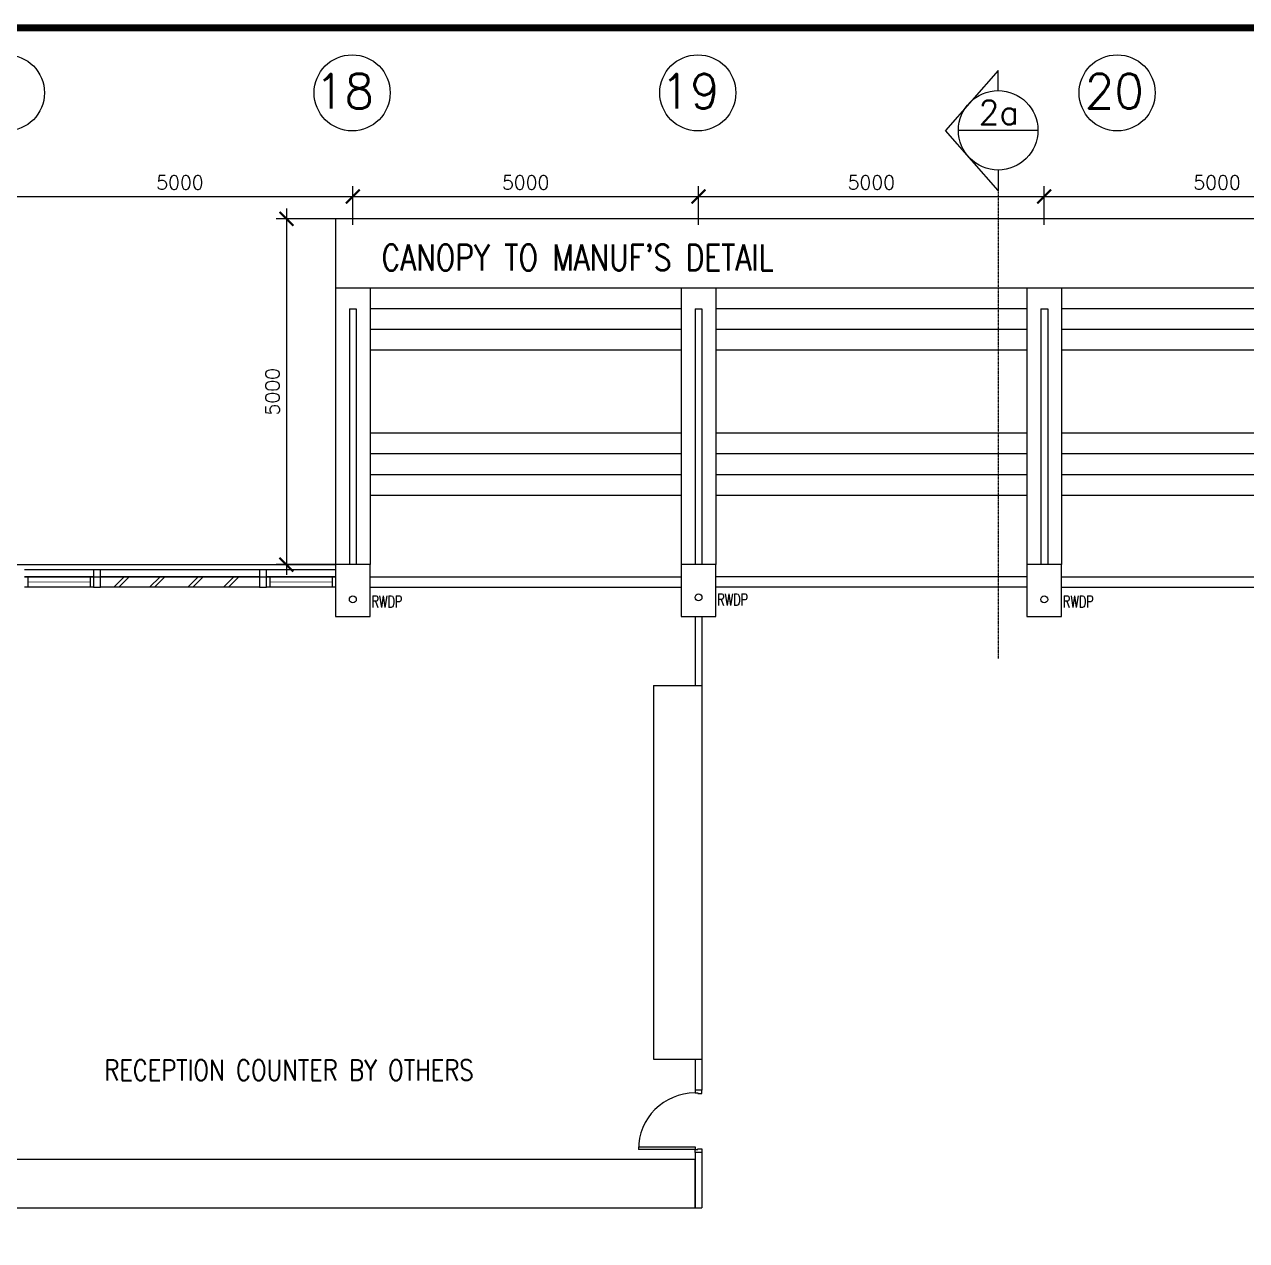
# Model space of a CAD drawing. Header units: feet. Extents: x 1407108 to 2957709, y -1501070 to -681589.
# Drawn here: x 1696210 to 1713887, y -774450 to -756863 of the extents above; entities that cross this region are included whole.
import ezdxf
from ezdxf.enums import TextEntityAlignment as Align

# ---------------------------------------------------------------- set-up
doc = ezdxf.new("R2010")
doc.units = ezdxf.units.FT
doc.header["$LTSCALE"] = 13
doc.header["$MEASUREMENT"] = 0
doc.linetypes.add('DASHDOT', pattern=[1, 0.5, -0.25, 0, -0.25])
doc.linetypes.add('DASHED', pattern=[0.75, 0.5, -0.25])
doc.layers.get('0').update_dxf_attribs({"linetype": 'CONTINUOUS'})
for name, color, linetype in [('AR', 7, 'CONTINUOUS'), ('AR1', 7, 'CONTINUOUS'), ('COL', 3, 'CONTINUOUS'), ('DIM', 7, 'CONTINUOUS'), ('DR', 7, 'CONTINUOUS'), ('extension', 1, 'CONTINUOUS'), ('FURN', 1, 'CONTINUOUS'), ('GRID-T', 7, 'CONTINUOUS'), ('hatch', 7, 'CONTINUOUS'), ('LINE', 7, 'CONTINUOUS'), ('partition', 7, 'CONTINUOUS'), ('PL', 5, 'CONTINUOUS'), ('RWDP', 145, 'CONTINUOUS'), ('SPEC', 7, 'CONTINUOUS'), ('txt', 7, 'CONTINUOUS'), ('WALL', 2, 'CONTINUOUS'), ('WIN', 5, 'CONTINUOUS')]:
    doc.layers.add(name, color=color, linetype=linetype)
doc.styles.add('ROMANS', font='romans')
doc.styles.get("Standard").update_dxf_attribs({"font": 'ROMANS.SHX'})
doc.dimstyles.new('STANDARD$0', dxfattribs={"dimscale": 0, "dimtxt": 8, "dimasz": 6, "dimexe": 1, "dimexo": 1, "dimgap": 3, "dimtad": 1, "dimdec": 0, "dimlfac": -1, "dimrnd": 1, "dimzin": 0, "dimdsep": 46, "dimtxsty": 'Standard', "dimcen": 0, "dimclrd": 5, "dimclre": 250, "dimadec": 0, "dimazin": 0, "dimtfac": 1, "dimtdec": 4, "dimtofl": 0, "dimtmove": 0, "dimatfit": 3, "dimfxl": 1, "dimtolj": 1, "dimtzin": 0, "dimarcsym": 0})

# ---------------------------------------------------------------- blocks, each defined once
blk = doc.blocks.new('_ARCHTICK')
at = {"color": 0, "linetype": 'ByBlock', "const_width": 0.15}
blk.add_lwpolyline([(-0.5, -0.5), (0.5, 0.5)], dxfattribs=at)
blk = doc.blocks.new('*D299')
at = {"layer": 'DIM', "color": 7, "lineweight": -2, "transparency": 16777216}
for p, q in [((1695960, -759759), (1695960, -759199)), ((1700960, -759759), (1700960, -759199)), ((1695810, -759349), (1701110, -759349))]:
    blk.add_line(p, q, dxfattribs=at)
at = {"layer": 'DIM', "color": 7, "lineweight": -2, "transparency": 16777216, "xscale": 200, "yscale": 200, "zscale": 200, "rotation": 180}
blk.add_blockref('_ARCHTICK', (1695960, -759349), dxfattribs=at)
at = {"layer": 'DIM', "color": 7, "lineweight": -2, "transparency": 16777216, "xscale": 200, "yscale": 200, "zscale": 200}
blk.add_blockref('_ARCHTICK', (1700960, -759349), dxfattribs=at)
at = {"layer": 'DIM', "color": 7, "transparency": 16777216, "insert": (1698460, -759149), "char_height": 200, "attachment_point": 5, "style": 'ROMANS'}
blk.add_mtext('\\A1;5000', dxfattribs=at)
blk = doc.blocks.new('*D300')
at = {"layer": 'DIM', "color": 7, "lineweight": -2, "transparency": 16777216}
for p, q in [((1700960, -759759), (1700960, -759199)), ((1705960, -759759), (1705960, -759199)), ((1700810, -759349), (1706110, -759349))]:
    blk.add_line(p, q, dxfattribs=at)
at = {"layer": 'DIM', "color": 7, "lineweight": -2, "transparency": 16777216, "xscale": 200, "yscale": 200, "zscale": 200, "rotation": 180}
blk.add_blockref('_ARCHTICK', (1700960, -759349), dxfattribs=at)
at = {"layer": 'DIM', "color": 7, "lineweight": -2, "transparency": 16777216, "xscale": 200, "yscale": 200, "zscale": 200}
blk.add_blockref('_ARCHTICK', (1705960, -759349), dxfattribs=at)
at = {"layer": 'DIM', "color": 7, "transparency": 16777216, "insert": (1703460, -759149), "char_height": 200, "attachment_point": 5, "style": 'ROMANS'}
blk.add_mtext('\\A1;5000', dxfattribs=at)
blk = doc.blocks.new('*D301')
at = {"layer": 'DIM', "color": 7, "lineweight": -2, "transparency": 16777216}
for p, q in [((1705960, -759759), (1705960, -759199)), ((1710960, -759759), (1710960, -759199)), ((1705810, -759349), (1711110, -759349))]:
    blk.add_line(p, q, dxfattribs=at)
at = {"layer": 'DIM', "color": 7, "lineweight": -2, "transparency": 16777216, "xscale": 200, "yscale": 200, "zscale": 200, "rotation": 180}
blk.add_blockref('_ARCHTICK', (1705960, -759349), dxfattribs=at)
at = {"layer": 'DIM', "color": 7, "lineweight": -2, "transparency": 16777216, "xscale": 200, "yscale": 200, "zscale": 200}
blk.add_blockref('_ARCHTICK', (1710960, -759349), dxfattribs=at)
at = {"layer": 'DIM', "color": 7, "transparency": 16777216, "insert": (1708460, -759149), "char_height": 200, "attachment_point": 5, "style": 'ROMANS'}
blk.add_mtext('\\A1;5000', dxfattribs=at)
blk = doc.blocks.new('*D302')
at = {"layer": 'DIM', "color": 7, "lineweight": -2, "transparency": 16777216}
for p, q in [((1710960, -759759), (1710960, -759199)), ((1715960, -759759), (1715960, -759199)), ((1710810, -759349), (1716110, -759349))]:
    blk.add_line(p, q, dxfattribs=at)
at = {"layer": 'DIM', "color": 7, "lineweight": -2, "transparency": 16777216, "xscale": 200, "yscale": 200, "zscale": 200, "rotation": 180}
blk.add_blockref('_ARCHTICK', (1710960, -759349), dxfattribs=at)
at = {"layer": 'DIM', "color": 7, "lineweight": -2, "transparency": 16777216, "xscale": 200, "yscale": 200, "zscale": 200}
blk.add_blockref('_ARCHTICK', (1715960, -759349), dxfattribs=at)
at = {"layer": 'DIM', "color": 7, "transparency": 16777216, "insert": (1713460, -759149), "char_height": 200, "attachment_point": 5, "style": 'ROMANS'}
blk.add_mtext('\\A1;5000', dxfattribs=at)
blk = doc.blocks.new('*D470')
at = {"layer": 'AR1', "color": 7, "linetype": 'Continuous', "lineweight": -2, "transparency": 16777216}
for p, q in [((1699999, -759524), (1699999, -764824)), ((1700810, -759674), (1699849, -759674)), ((1700810, -764674), (1699849, -764674))]:
    blk.add_line(p, q, dxfattribs=at)
at = {"layer": 'AR1', "color": 7, "linetype": 'Continuous', "lineweight": -2, "transparency": 16777216, "xscale": 200, "yscale": 200, "zscale": 200}
for p, rotation in [((1699999, -759674), 90), ((1699999, -764674), 270)]:
    blk.add_blockref('_ARCHTICK', p, dxfattribs=dict(at, rotation=rotation))
at = {"layer": 'AR1', "color": 7, "linetype": 'Continuous', "transparency": 16777216, "insert": (1699799, -762174), "char_height": 200, "attachment_point": 5, "rotation": 90, "style": 'ROMANS'}
blk.add_mtext('\\A1;5000', dxfattribs=at)
blk = doc.blocks.new('d900-1b1')
at = {"layer": 'DR'}
for p, q in [((40, 100), (40, 920)), ((80, 919), (80, 100)), ((0, 0), (0, 100)), ((0, 100), (40, 100)), ((50, 0), (0, 0)), ((80, 100), (40, 100)), ((40, 100), (40, 60)), ((40, 60), (50, 60)), ((50, 60), (50, 0)), ((860, 60), (850, 60)), ((850, 60), (850, 0)), ((850, 0), (900, 0)), ((860, 100), (860, 60)), ((900, 100), (860, 100)), ((900, 0), (900, 100))]:
    blk.add_line(p, q, dxfattribs=at)
blk.add_arc((40, 100), 820, 0, 90, dxfattribs=at)

msp = doc.modelspace()

# ---------------------------------------------------------------- linework, layer by layer
at = {"color": 9}
msp.add_line((1700710.2, -764749.1), (1696210.2, -764749.1), dxfattribs=at)
at = {"layer": 'AR', "color": 3}
for p in [(1710293.8, -757528.7), (1710293.8, -759263.7)]:
    msp.add_line(p, (1709531.5, -758396.2), dxfattribs=at)
at = {"layer": 'AR', "color": 3, "linetype": 'Continuous'}
for p, q in [((1710293.8, -757818.6), (1710293.8, -757528.7)), ((1710293.8, -758968.6), (1710293.8, -759263.7))]:
    msp.add_line(p, q, dxfattribs=at)
at = {"layer": 'AR', "color": 2}
msp.add_line((1709718.8, -758393.6), (1710868.8, -758393.6), dxfattribs=at)
at = {"layer": 'AR', "color": 4, "linetype": 'DASHDOT'}
msp.add_line((1710293.8, -759263.7), (1710293.8, -766031.9), dxfattribs=at)
at = {"layer": 'AR', "color": 3}
msp.add_circle((1710293.8, -758393.6), 575, dxfattribs=at)
at = {"layer": 'COL'}
for points in [[(1700710.2, -764674.1), (1700710.2, -765424.1), (1701210.2, -765424.1), (1701210.2, -764674.1)], [(1705710.2, -764674.1), (1705710.2, -765424.1), (1706210.2, -765424.1), (1706210.2, -764674.1)], [(1710710.2, -764674.1), (1710710.2, -765424.1), (1711210.2, -765424.1), (1711210.2, -764674.1)]]:
    msp.add_lwpolyline(points, close=True, dxfattribs=at)
at = {"layer": 'extension', "color": 21}
for p, q in [((1700710.2, -759674.1), (1700710.2, -764674.1)), ((1716210.2, -759674.1), (1700710.2, -759674.1)), ((1716210.2, -760674.1), (1700710.2, -760674.1)), ((1701210.2, -760674.1), (1701210.2, -764674.1)), ((1705710.2, -760674.1), (1705710.2, -764674.1)), ((1706210.2, -760674.1), (1706210.2, -764674.1)), ((1710710.2, -760674.1), (1710710.2, -764674.1)), ((1711210.2, -760674.1), (1711210.2, -764674.1)), ((1700910.2, -760974.1), (1700910.2, -764674.1)), ((1700910.2, -760974.1), (1700910.2, -764674.1)), ((1700910.2, -760974.1), (1701010.2, -760974.1)), ((1701010.2, -760974.1), (1701010.2, -764674.1)), ((1701010.2, -760974.1), (1701010.2, -764674.1)), ((1705710.2, -760974.1), (1701210.2, -760974.1)), ((1705910.2, -760974.1), (1705910.2, -764674.1)), ((1705910.2, -760974.1), (1706010.2, -760974.1)), ((1706010.2, -760974.1), (1706010.2, -764674.1)), ((1710710.2, -760974.1), (1706210.2, -760974.1)), ((1710910.2, -760974.1), (1711010.2, -760974.1)), ((1710910.2, -760974.1), (1710910.2, -764674.1)), ((1711010.2, -760974.1), (1711010.2, -764674.1)), ((1715710.2, -760974.1), (1711210.2, -760974.1)), ((1705710.2, -761274.1), (1701210.2, -761274.1)), ((1710710.2, -761274.1), (1706210.2, -761274.1)), ((1715710.2, -761274.1), (1711210.2, -761274.1)), ((1705710.2, -761574.1), (1701210.2, -761574.1)), ((1710710.2, -761574.1), (1706210.2, -761574.1)), ((1715710.2, -761574.1), (1711210.2, -761574.1)), ((1705710.2, -762774.1), (1701210.2, -762774.1)), ((1710710.2, -762774.1), (1706210.2, -762774.1)), ((1715710.2, -762774.1), (1711210.2, -762774.1)), ((1705710.2, -763074.1), (1701210.2, -763074.1)), ((1710710.2, -763074.1), (1706210.2, -763074.1)), ((1715710.2, -763074.1), (1711210.2, -763074.1)), ((1705710.2, -763374.1), (1701210.2, -763374.1)), ((1710710.2, -763374.1), (1706210.2, -763374.1)), ((1715710.2, -763374.1), (1711210.2, -763374.1)), ((1705710.2, -763674.1), (1701210.2, -763674.1)), ((1710710.2, -763674.1), (1706210.2, -763674.1)), ((1715710.2, -763674.1), (1711210.2, -763674.1))]:
    msp.add_line(p, q, dxfattribs=at)
at = {"layer": 'extension', "color": 24}
msp.add_line((1696210.2, -764849.1), (1700710.2, -764849.1), dxfattribs=at)
at = {"layer": 'FURN', "linetype": 'Continuous'}
for p, q in [((1705310.2, -766424.1), (1705310.2, -771824.1)), ((1705310.2, -766424.1), (1706010.2, -766424.1)), ((1706010.2, -766424.1), (1706010.2, -771824.1)), ((1705309, -771824.1), (1706010.2, -771824.1)), ((1705910.2, -773974.1), (1705910.2, -773274.1)), ((1705910.2, -773974.1), (1705910.2, -773974.1))]:
    msp.add_line(p, q, dxfattribs=at)
at = {"layer": 'FURN'}
for p, q in [((1696010.2, -773274.1), (1705910.2, -773274.1)), ((1696010.2, -773974.1), (1705910.2, -773974.1))]:
    msp.add_line(p, q, dxfattribs=at)
at = {"layer": 'GRID-T', "color": 7}
for centre in [(1695950, -757851.6), (1700950, -757851.6), (1705950, -757851.6), (1712015, -757851.6)]:
    msp.add_circle(centre, 550, dxfattribs=at)
at = {"layer": 'hatch', "color": 1}
for p, q in [((1697504, -764999.1), (1697654, -764849.1)), ((1697575.6, -764999.1), (1697725.6, -764849.1)), ((1698021, -764999.1), (1698171, -764849.1)), ((1698092.6, -764999.1), (1698242.6, -764849.1)), ((1698573.3, -764999.1), (1698723.3, -764849.1)), ((1698644.9, -764999.1), (1698794.9, -764849.1)), ((1699090.3, -764999.1), (1699240.3, -764849.1)), ((1699161.9, -764999.1), (1699311.9, -764849.1))]:
    msp.add_line(p, q, dxfattribs=at)
at = {"layer": 'LINE', "color": 8, "linetype": 'Continuous'}
msp.add_line((1675210.2, -764674.1), (1700710.2, -764674.1), dxfattribs=at)
at = {"layer": 'partition'}
for p, q in [((1705910.2, -765424.1), (1705910.2, -766424.1)), ((1706010.2, -765424.1), (1706010.2, -766424.1)), ((1705910.2, -771824.1), (1705910.2, -772274.1)), ((1706010.2, -771824.1), (1706010.2, -772274.1)), ((1705910.2, -773174.1), (1705910.2, -773974.1)), ((1706010.2, -773174.1), (1706010.2, -773974.1)), ((1705910.2, -773274.1), (1705910.2, -773974.1)), ((1706010.2, -773774.1), (1706010.2, -773974.1)), ((1705910.2, -773974.1), (1706010.2, -773974.1))]:
    msp.add_line(p, q, dxfattribs=at)
at = {"layer": 'PL', "color": 33, "linetype": 'DASHED', "const_width": 100}
msp.add_lwpolyline([(1682522.7, -847288.2), (1753538, -847288.2), (1753538, -756912.6), (1682522.7, -756912.6)], close=True, dxfattribs=at)
at = {"layer": 'RWDP', "color": 142, "linetype": 'Continuous'}
for centre in [(1700960.2, -765176.8), (1705960.2, -765148.8), (1710960.2, -765176.8)]:
    msp.add_circle(centre, 50, dxfattribs=at)
at = {"layer": 'WALL'}
for p, q in [((1701210.2, -764849.1), (1705710.2, -764849.1)), ((1710710.2, -764849.1), (1706210.2, -764849.1)), ((1711210.2, -764849.1), (1715710.2, -764849.1)), ((1701210.2, -764999.1), (1705710.2, -764999.1)), ((1710710.2, -764999.1), (1706210.2, -764999.1)), ((1711210.2, -764999.1), (1715710.2, -764999.1))]:
    msp.add_line(p, q, dxfattribs=at)
for points in [[(1697210.2, -764749.1), (1697210.2, -764999.1), (1697310.2, -764999.1), (1697310.2, -764749.1)], [(1699610.2, -764749.1), (1699610.2, -764999.1), (1699710.2, -764999.1), (1699710.2, -764749.1)]]:
    msp.add_lwpolyline(points, close=True, dxfattribs=at)
at = {"layer": 'WIN'}
for p, q in [((1697210.2, -764849.1), (1696210.2, -764849.1)), ((1696260.2, -764849.1), (1696260.2, -764999.1)), ((1697160.2, -764849.1), (1697160.2, -764999.1)), ((1699610.2, -764849.1), (1697310.2, -764849.1)), ((1700710.2, -764849.1), (1699710.2, -764849.1)), ((1699760.2, -764849.1), (1699760.2, -764999.1)), ((1700660.2, -764849.1), (1700660.2, -764999.1)), ((1697210.2, -764999.1), (1696210.2, -764999.1)), ((1699610.2, -764999.1), (1697310.2, -764999.1)), ((1700710.2, -764999.1), (1699710.2, -764999.1))]:
    msp.add_line(p, q, dxfattribs=at)
at = {"layer": 'WIN', "const_width": 10, "flags": 128}
for points in [[(1697160.2, -764924.1), (1696260.2, -764924.1)], [(1699760.2, -764924.1), (1700660.2, -764924.1)]]:
    msp.add_lwpolyline(points, dxfattribs=at)

# ---------------------------------------------------------------- block references
at = {"layer": 'DR', "rotation": 89.99999998665979}
msp.add_blockref('d900-1b1', (1706010.2, -773174.1), dxfattribs=at)

# ---------------------------------------------------------------- texts
at = {"layer": 'AR1', "color": 3, "style": 'ROMANS'}
msp.add_text('2a', height=350, dxfattribs=at).set_placement((1710011.4, -758310.4))
at = {"layer": 'GRID-T', "color": 3, "style": 'ROMANS'}
for s, p in [('18', (1700409.8, -758077.3)), ('19', (1705409.8, -758077.3)), ('20', (1711545.3, -758077.3))]:
    msp.add_text(s, height=500, dxfattribs=at).set_placement(p)
at = {"layer": 'RWDP', "color": 142, "style": 'ROMANS', "width": 0.7}
for p in [(1701230.6, -765293.8), (1706230.6, -765265.8), (1711230.6, -765293.8)]:
    msp.add_text('RWDP', height=170, dxfattribs=at).set_placement(p)
at = {"layer": 'SPEC', "color": 7, "style": 'ROMANS', "width": 0.8}
msp.add_text("CANOPY TO MANUF'S DETAIL", height=375, dxfattribs=at).set_placement((1701375.5, -760420.2))
at = {"layer": 'txt', "color": 3, "ltscale": 10, "style": 'ROMANS', "width": 0.8}
msp.add_text('RECEPTION COUNTER BY OTHERS', height=300, dxfattribs=at).set_placement((1700035.9, -771985.1, 3887.4), align=Align.MIDDLE)

# ---------------------------------------------------------------- dimensions: what is measured, and where the dimension line sits
at = {"layer": 'AR1', "linetype": 'Continuous'}
dim = msp.add_linear_dim(base=(1699999.2, -764674.1), p1=(1700960.2, -759674.1), p2=(1700960.2, -764674.1), angle=90, dimstyle='STANDARD$0', override={"dimscale": 100, "dimtxt": 2, "dimasz": 2, "dimexe": 1.5, "dimexo": 1.5, "dimgap": 1, "dimtxsty": 'ROMANS', "dimblk": 'ARCHTICK', "dimdle": 1.5, "dimclrd": 7, "dimclre": 7, "dimclrt": 7, "dimtdec": 0, "dimtmove": 2}, dxfattribs=at)
dim.commit()
dim.dimension.update_dxf_attribs({"geometry": '*D470', "text_midpoint": (1699799.2, -762174.1)})
at = {"layer": 'DIM'}
for p1, p2, picture, middle in [((1695960.2, -759909.3), (1700960.2, -759909.3), '*D299', (1698460.2, -759149.2)), ((1700960.2, -759909.3), (1705960.2, -759909.3), '*D300', (1703460.2, -759149.2)), ((1705960.2, -759909.3), (1710960.2, -759909.3), '*D301', (1708460.2, -759149.2)), ((1710960.2, -759909.3), (1715960.2, -759909.3), '*D302', (1713460.2, -759149.2))]:
    dim = msp.add_aligned_dim(p1=p1, p2=p2, distance=560.1, dimstyle='STANDARD$0', override={"dimscale": 100, "dimtxt": 2, "dimasz": 2, "dimexe": 1.5, "dimexo": 1.5, "dimgap": 1, "dimtxsty": 'ROMANS', "dimblk": 'ARCHTICK', "dimdle": 1.5, "dimclrd": 7, "dimclre": 7, "dimclrt": 7, "dimtdec": 0, "dimtmove": 2}, dxfattribs=at)
    dim.commit()
    dim.dimension.update_dxf_attribs({"geometry": picture, "text_midpoint": middle})

doc.saveas('drawing.dxf')
